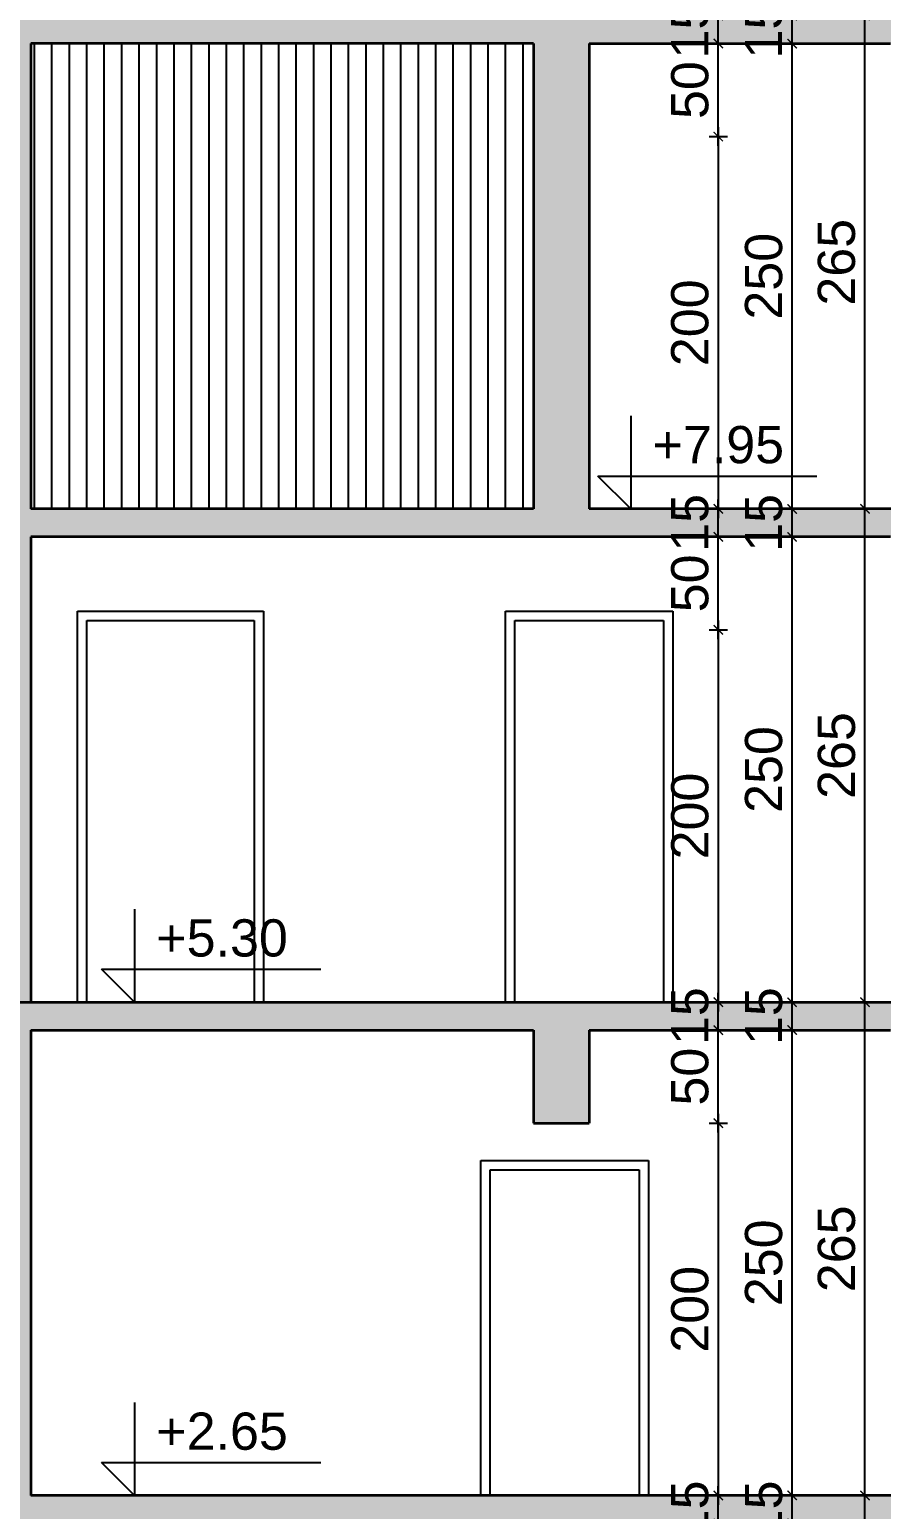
# Model space of a CAD drawing. Header units: inches. Extents: x -72385 to 39588, y -6525 to 66685.
# Drawn here: x 4188 to 4646, y 23883 to 24678 of the extents above; entities that cross this region are included whole.
import ezdxf

# ---------------------------------------------------------------- set-up
doc = ezdxf.new("R2010")
doc.units = ezdxf.units.IN
doc.header["$MEASUREMENT"] = 0
for name, color, linetype, lineweight in [('Надписи коти вътрешни', 252, 'Continuous', 25), ('Надписи нива', 252, 'Continuous', 25), ('Фасади Разрези дебело', 7, 'Continuous', 35), ('Фасади Разрези тънко', 253, 'Continuous', 25), ('Щрих стени', 254, 'Continuous', 25)]:
    doc.layers.add(name, color=color, linetype=linetype, lineweight=lineweight)
doc.styles.add('Arial Regular', font='arial.ttf')
doc.styles.get("Standard").update_dxf_attribs({"font": 'arial.ttf'})
doc.dimstyles.new('Annotative', dxfattribs={"dimscale": 0, "dimtxt": 20, "dimasz": 5, "dimexe": 5, "dimexo": 5, "dimgap": 5, "dimtad": 1, "dimdec": 0, "dimzin": 0, "dimdsep": 46, "dimtxsty": 'Standard', "dimblk": 'ARCHTICK', "dimcen": 5, "dimdle": 5, "dimadec": 0, "dimazin": 0, "dimtfac": 1, "dimtdec": 0, "dimtofl": 0, "dimtmove": 0, "dimatfit": 3, "dimldrblk": 'ARCHTICK', "dimfxl": 5, "dimfxlon": 1, "dimtolj": 1, "dimtzin": 0, "dimarcsym": 1})

# ---------------------------------------------------------------- blocks, each defined once
blk = doc.blocks.new('_ArchTick')
at = {"color": 0, "linetype": 'ByBlock', "const_width": 0.15}
blk.add_lwpolyline([(-0.5, -0.5), (0.5, 0.5)], dxfattribs=at)
blk = doc.blocks.new('*D4822')
at = {"layer": 'Defpoints', "color": 0, "ltscale": 10, "transparency": 16777216}
for p in [(4522.14, 24155.92), (4558.02, 24155.92), (4488.68, 24140.92)]:
    blk.add_point(p, dxfattribs=at)
at = {"layer": 'Надписи коти вътрешни', "color": 0, "lineweight": -2, "ltscale": 10, "transparency": 16777216}
for p, q in [((4558.02, 24135.92), (4558.02, 24160.92)), ((4553.02, 24155.92), (4563.02, 24155.92)), ((4553.02, 24140.92), (4563.02, 24140.92))]:
    blk.add_line(p, q, dxfattribs=at)
at = {"layer": 'Надписи коти вътрешни', "color": 0, "lineweight": -2, "ltscale": 10, "transparency": 16777216, "xscale": 5, "yscale": 5, "zscale": 5}
for p, rotation in [((4558.02, 24155.92), 90), ((4558.02, 24140.92), 270)]:
    blk.add_blockref('_ArchTick', p, dxfattribs=dict(at, rotation=rotation))
at = {"layer": 'Надписи коти вътрешни', "color": 0, "ltscale": 10, "transparency": 16777216, "insert": (4542.81, 24148.42), "char_height": 20, "attachment_point": 5, "rotation": 90}
blk.add_mtext('\\A1;15', dxfattribs=at)
blk = doc.blocks.new('*D4821')
at = {"layer": 'Defpoints', "color": 0, "ltscale": 10, "transparency": 16777216}
for p in [(4488.68, 24140.92), (4558.02, 24140.92), (4488.68, 24090.92)]:
    blk.add_point(p, dxfattribs=at)
at = {"layer": 'Надписи коти вътрешни', "color": 0, "lineweight": -2, "ltscale": 10, "transparency": 16777216}
for p, q in [((4558.02, 24085.92), (4558.02, 24145.92)), ((4553.02, 24140.92), (4563.02, 24140.92)), ((4553.02, 24090.92), (4563.02, 24090.92))]:
    blk.add_line(p, q, dxfattribs=at)
at = {"layer": 'Надписи коти вътрешни', "color": 0, "lineweight": -2, "ltscale": 10, "transparency": 16777216, "xscale": 5, "yscale": 5, "zscale": 5}
for p, rotation in [((4558.02, 24140.92), 90), ((4558.02, 24090.92), 270)]:
    blk.add_blockref('_ArchTick', p, dxfattribs=dict(at, rotation=rotation))
at = {"layer": 'Надписи коти вътрешни', "color": 0, "ltscale": 10, "transparency": 16777216, "insert": (4542.81, 24115.92), "char_height": 20, "attachment_point": 5, "rotation": 90}
blk.add_mtext('\\A1;50', dxfattribs=at)
blk = doc.blocks.new('*D4820')
at = {"layer": 'Defpoints', "color": 0, "ltscale": 10, "transparency": 16777216}
for p in [(4488.68, 24090.92), (4480.07, 23890.92), (4558.02, 23890.92)]:
    blk.add_point(p, dxfattribs=at)
at = {"layer": 'Надписи коти вътрешни', "color": 0, "lineweight": -2, "ltscale": 10, "transparency": 16777216}
for p, q in [((4553.02, 24090.92), (4563.02, 24090.92)), ((4558.02, 24095.92), (4558.02, 23885.92)), ((4553.02, 23890.92), (4563.02, 23890.92))]:
    blk.add_line(p, q, dxfattribs=at)
at = {"layer": 'Надписи коти вътрешни', "color": 0, "lineweight": -2, "ltscale": 10, "transparency": 16777216, "xscale": 5, "yscale": 5, "zscale": 5}
for p, rotation in [((4558.02, 24090.92), 90), ((4558.02, 23890.92), 270)]:
    blk.add_blockref('_ArchTick', p, dxfattribs=dict(at, rotation=rotation))
at = {"layer": 'Надписи коти вътрешни', "color": 0, "ltscale": 10, "transparency": 16777216, "insert": (4542.81, 23990.92), "char_height": 20, "attachment_point": 5, "rotation": 90}
blk.add_mtext('\\A1;200', dxfattribs=at)
blk = doc.blocks.new('*D4817')
at = {"layer": 'Defpoints', "color": 0, "ltscale": 10, "transparency": 16777216}
for p in [(4488.68, 24140.92), (4597.69, 24140.92), (4485.17, 23890.92)]:
    blk.add_point(p, dxfattribs=at)
at = {"layer": 'Надписи коти вътрешни', "color": 0, "lineweight": -2, "ltscale": 10, "transparency": 16777216}
for p, q in [((4597.69, 23885.92), (4597.69, 24145.92)), ((4592.69, 24140.92), (4602.69, 24140.92)), ((4592.69, 23890.92), (4602.69, 23890.92))]:
    blk.add_line(p, q, dxfattribs=at)
at = {"layer": 'Надписи коти вътрешни', "color": 0, "lineweight": -2, "ltscale": 10, "transparency": 16777216, "xscale": 5, "yscale": 5, "zscale": 5}
for p, rotation in [((4597.69, 24140.92), 90), ((4597.69, 23890.92), 270)]:
    blk.add_blockref('_ArchTick', p, dxfattribs=dict(at, rotation=rotation))
at = {"layer": 'Надписи коти вътрешни', "color": 0, "ltscale": 10, "transparency": 16777216, "insert": (4582.47, 24015.92), "char_height": 20, "attachment_point": 5, "rotation": 90}
blk.add_mtext('\\A1;250', dxfattribs=at)
blk = doc.blocks.new('*D4816')
at = {"layer": 'Defpoints', "color": 0, "ltscale": 10, "transparency": 16777216}
for p in [(4485.17, 24155.92), (4597.69, 24155.92), (4488.68, 24140.92)]:
    blk.add_point(p, dxfattribs=at)
at = {"layer": 'Надписи коти вътрешни', "color": 0, "lineweight": -2, "ltscale": 10, "transparency": 16777216}
for p, q in [((4597.69, 24135.92), (4597.69, 24160.92)), ((4592.69, 24155.92), (4602.69, 24155.92)), ((4592.69, 24140.92), (4602.69, 24140.92))]:
    blk.add_line(p, q, dxfattribs=at)
at = {"layer": 'Надписи коти вътрешни', "color": 0, "lineweight": -2, "ltscale": 10, "transparency": 16777216, "xscale": 5, "yscale": 5, "zscale": 5}
for p, rotation in [((4597.69, 24155.92), 90), ((4597.69, 24140.92), 270)]:
    blk.add_blockref('_ArchTick', p, dxfattribs=dict(at, rotation=rotation))
at = {"layer": 'Надписи коти вътрешни', "color": 0, "ltscale": 10, "transparency": 16777216, "insert": (4582.47, 24148.42), "char_height": 20, "attachment_point": 5, "rotation": 90}
blk.add_mtext('\\A1;15', dxfattribs=at)
blk = doc.blocks.new('*D4815')
at = {"layer": 'Defpoints', "color": 0, "ltscale": 10, "transparency": 16777216}
for p in [(4468.38, 24155.92), (4636.82, 24155.92), (4485.17, 23890.92)]:
    blk.add_point(p, dxfattribs=at)
at = {"layer": 'Надписи коти вътрешни', "color": 0, "lineweight": -2, "ltscale": 10, "transparency": 16777216}
for p, q in [((4636.82, 23885.92), (4636.82, 24160.92)), ((4631.82, 24155.92), (4641.82, 24155.92)), ((4631.82, 23890.92), (4641.82, 23890.92))]:
    blk.add_line(p, q, dxfattribs=at)
at = {"layer": 'Надписи коти вътрешни', "color": 0, "lineweight": -2, "ltscale": 10, "transparency": 16777216, "xscale": 5, "yscale": 5, "zscale": 5}
for p, rotation in [((4636.82, 24155.92), 90), ((4636.82, 23890.92), 270)]:
    blk.add_blockref('_ArchTick', p, dxfattribs=dict(at, rotation=rotation))
at = {"layer": 'Надписи коти вътрешни', "color": 0, "ltscale": 10, "transparency": 16777216, "insert": (4621.61, 24023.42), "char_height": 20, "attachment_point": 5, "rotation": 90}
blk.add_mtext('\\A1;265', dxfattribs=at)
blk = doc.blocks.new('*D4811')
at = {"layer": 'Defpoints', "color": 0, "ltscale": 10, "transparency": 16777216}
for p in [(4522.14, 23890.92), (4558.02, 23890.92), (4488.68, 23875.92)]:
    blk.add_point(p, dxfattribs=at)
at = {"layer": 'Надписи коти вътрешни', "color": 0, "lineweight": -2, "ltscale": 10, "transparency": 16777216}
for p, q in [((4553.02, 23890.92), (4563.02, 23890.92)), ((4558.02, 23870.92), (4558.02, 23895.92)), ((4553.02, 23875.92), (4563.02, 23875.92))]:
    blk.add_line(p, q, dxfattribs=at)
at = {"layer": 'Надписи коти вътрешни', "color": 0, "lineweight": -2, "ltscale": 10, "transparency": 16777216, "xscale": 5, "yscale": 5, "zscale": 5}
for p, rotation in [((4558.02, 23890.92), 90), ((4558.02, 23875.92), 270)]:
    blk.add_blockref('_ArchTick', p, dxfattribs=dict(at, rotation=rotation))
at = {"layer": 'Надписи коти вътрешни', "color": 0, "ltscale": 10, "transparency": 16777216, "insert": (4542.81, 23883.42), "char_height": 20, "attachment_point": 5, "rotation": 90}
blk.add_mtext('\\A1;15', dxfattribs=at)
blk = doc.blocks.new('*D4807')
at = {"layer": 'Defpoints', "color": 0, "ltscale": 10, "transparency": 16777216}
for p in [(4485.17, 23890.92), (4597.69, 23890.92), (4488.68, 23875.92)]:
    blk.add_point(p, dxfattribs=at)
at = {"layer": 'Надписи коти вътрешни', "color": 0, "lineweight": -2, "ltscale": 10, "transparency": 16777216}
for p, q in [((4592.69, 23890.92), (4602.69, 23890.92)), ((4597.69, 23870.92), (4597.69, 23895.92)), ((4592.69, 23875.92), (4602.69, 23875.92))]:
    blk.add_line(p, q, dxfattribs=at)
at = {"layer": 'Надписи коти вътрешни', "color": 0, "lineweight": -2, "ltscale": 10, "transparency": 16777216, "xscale": 5, "yscale": 5, "zscale": 5}
for p, rotation in [((4597.69, 23890.92), 90), ((4597.69, 23875.92), 270)]:
    blk.add_blockref('_ArchTick', p, dxfattribs=dict(at, rotation=rotation))
at = {"layer": 'Надписи коти вътрешни', "color": 0, "ltscale": 10, "transparency": 16777216, "insert": (4582.47, 23883.42), "char_height": 20, "attachment_point": 5, "rotation": 90}
blk.add_mtext('\\A1;15', dxfattribs=at)
blk = doc.blocks.new('*D4806')
at = {"layer": 'Defpoints', "color": 0, "ltscale": 10, "transparency": 16777216}
for p in [(4468.38, 23890.92), (4636.82, 23890.92), (4485.17, 23625.92)]:
    blk.add_point(p, dxfattribs=at)
at = {"layer": 'Надписи коти вътрешни', "color": 0, "lineweight": -2, "ltscale": 10, "transparency": 16777216}
for p, q in [((4631.82, 23890.92), (4641.82, 23890.92)), ((4636.82, 23620.92), (4636.82, 23895.92)), ((4631.82, 23625.92), (4641.82, 23625.92))]:
    blk.add_line(p, q, dxfattribs=at)
at = {"layer": 'Надписи коти вътрешни', "color": 0, "lineweight": -2, "ltscale": 10, "transparency": 16777216, "xscale": 5, "yscale": 5, "zscale": 5}
for p, rotation in [((4636.82, 23890.92), 90), ((4636.82, 23625.92), 270)]:
    blk.add_blockref('_ArchTick', p, dxfattribs=dict(at, rotation=rotation))
at = {"layer": 'Надписи коти вътрешни', "color": 0, "ltscale": 10, "transparency": 16777216, "insert": (4621.61, 23758.42), "char_height": 20, "attachment_point": 5, "rotation": 90}
blk.add_mtext('\\A1;265', dxfattribs=at)
blk = doc.blocks.new('*D4805')
at = {"layer": 'Defpoints', "color": 0, "ltscale": 10, "transparency": 16777216}
for p in [(4522.14, 24420.92), (4558.02, 24420.92), (4488.68, 24405.92)]:
    blk.add_point(p, dxfattribs=at)
at = {"layer": 'Надписи коти вътрешни', "color": 0, "lineweight": -2, "ltscale": 10, "transparency": 16777216}
for p, q in [((4558.02, 24400.92), (4558.02, 24425.92)), ((4553.02, 24420.92), (4563.02, 24420.92)), ((4553.02, 24405.92), (4563.02, 24405.92))]:
    blk.add_line(p, q, dxfattribs=at)
at = {"layer": 'Надписи коти вътрешни', "color": 0, "lineweight": -2, "ltscale": 10, "transparency": 16777216, "xscale": 5, "yscale": 5, "zscale": 5}
for p, rotation in [((4558.02, 24420.92), 90), ((4558.02, 24405.92), 270)]:
    blk.add_blockref('_ArchTick', p, dxfattribs=dict(at, rotation=rotation))
at = {"layer": 'Надписи коти вътрешни', "color": 0, "ltscale": 10, "transparency": 16777216, "insert": (4542.81, 24413.42), "char_height": 20, "attachment_point": 5, "rotation": 90}
blk.add_mtext('\\A1;15', dxfattribs=at)
blk = doc.blocks.new('*D4804')
at = {"layer": 'Defpoints', "color": 0, "ltscale": 10, "transparency": 16777216}
for p in [(4488.68, 24405.92), (4558.02, 24405.92), (4488.68, 24355.92)]:
    blk.add_point(p, dxfattribs=at)
at = {"layer": 'Надписи коти вътрешни', "color": 0, "lineweight": -2, "ltscale": 10, "transparency": 16777216}
for p, q in [((4558.02, 24350.92), (4558.02, 24410.92)), ((4553.02, 24405.92), (4563.02, 24405.92)), ((4553.02, 24355.92), (4563.02, 24355.92))]:
    blk.add_line(p, q, dxfattribs=at)
at = {"layer": 'Надписи коти вътрешни', "color": 0, "lineweight": -2, "ltscale": 10, "transparency": 16777216, "xscale": 5, "yscale": 5, "zscale": 5}
for p, rotation in [((4558.02, 24405.92), 90), ((4558.02, 24355.92), 270)]:
    blk.add_blockref('_ArchTick', p, dxfattribs=dict(at, rotation=rotation))
at = {"layer": 'Надписи коти вътрешни', "color": 0, "ltscale": 10, "transparency": 16777216, "insert": (4542.81, 24380.92), "char_height": 20, "attachment_point": 5, "rotation": 90}
blk.add_mtext('\\A1;50', dxfattribs=at)
blk = doc.blocks.new('*D4803')
at = {"layer": 'Defpoints', "color": 0, "ltscale": 10, "transparency": 16777216}
for p in [(4488.68, 24355.92), (4480.07, 24155.92), (4558.02, 24155.92)]:
    blk.add_point(p, dxfattribs=at)
at = {"layer": 'Надписи коти вътрешни', "color": 0, "lineweight": -2, "ltscale": 10, "transparency": 16777216}
for p, q in [((4558.02, 24360.92), (4558.02, 24150.92)), ((4553.02, 24355.92), (4563.02, 24355.92)), ((4553.02, 24155.92), (4563.02, 24155.92))]:
    blk.add_line(p, q, dxfattribs=at)
at = {"layer": 'Надписи коти вътрешни', "color": 0, "lineweight": -2, "ltscale": 10, "transparency": 16777216, "xscale": 5, "yscale": 5, "zscale": 5}
for p, rotation in [((4558.02, 24355.92), 90), ((4558.02, 24155.92), 270)]:
    blk.add_blockref('_ArchTick', p, dxfattribs=dict(at, rotation=rotation))
at = {"layer": 'Надписи коти вътрешни', "color": 0, "ltscale": 10, "transparency": 16777216, "insert": (4542.81, 24255.92), "char_height": 20, "attachment_point": 5, "rotation": 90}
blk.add_mtext('\\A1;200', dxfattribs=at)
blk = doc.blocks.new('*D4802')
at = {"layer": 'Defpoints', "color": 0, "ltscale": 10, "transparency": 16777216}
for p in [(4488.68, 24405.92), (4597.69, 24405.92), (4485.17, 24155.92)]:
    blk.add_point(p, dxfattribs=at)
at = {"layer": 'Надписи коти вътрешни', "color": 0, "lineweight": -2, "ltscale": 10, "transparency": 16777216}
for p, q in [((4597.69, 24150.92), (4597.69, 24410.92)), ((4592.69, 24405.92), (4602.69, 24405.92)), ((4592.69, 24155.92), (4602.69, 24155.92))]:
    blk.add_line(p, q, dxfattribs=at)
at = {"layer": 'Надписи коти вътрешни', "color": 0, "lineweight": -2, "ltscale": 10, "transparency": 16777216, "xscale": 5, "yscale": 5, "zscale": 5}
for p, rotation in [((4597.69, 24405.92), 90), ((4597.69, 24155.92), 270)]:
    blk.add_blockref('_ArchTick', p, dxfattribs=dict(at, rotation=rotation))
at = {"layer": 'Надписи коти вътрешни', "color": 0, "ltscale": 10, "transparency": 16777216, "insert": (4582.47, 24280.92), "char_height": 20, "attachment_point": 5, "rotation": 90}
blk.add_mtext('\\A1;250', dxfattribs=at)
blk = doc.blocks.new('*D4801')
at = {"layer": 'Defpoints', "color": 0, "ltscale": 10, "transparency": 16777216}
for p in [(4485.17, 24420.92), (4597.69, 24420.92), (4488.68, 24405.92)]:
    blk.add_point(p, dxfattribs=at)
at = {"layer": 'Надписи коти вътрешни', "color": 0, "lineweight": -2, "ltscale": 10, "transparency": 16777216}
for p, q in [((4597.69, 24400.92), (4597.69, 24425.92)), ((4592.69, 24420.92), (4602.69, 24420.92)), ((4592.69, 24405.92), (4602.69, 24405.92))]:
    blk.add_line(p, q, dxfattribs=at)
at = {"layer": 'Надписи коти вътрешни', "color": 0, "lineweight": -2, "ltscale": 10, "transparency": 16777216, "xscale": 5, "yscale": 5, "zscale": 5}
for p, rotation in [((4597.69, 24420.92), 90), ((4597.69, 24405.92), 270)]:
    blk.add_blockref('_ArchTick', p, dxfattribs=dict(at, rotation=rotation))
at = {"layer": 'Надписи коти вътрешни', "color": 0, "ltscale": 10, "transparency": 16777216, "insert": (4582.47, 24413.42), "char_height": 20, "attachment_point": 5, "rotation": 90}
blk.add_mtext('\\A1;15', dxfattribs=at)
blk = doc.blocks.new('*D4800')
at = {"layer": 'Defpoints', "color": 0, "ltscale": 10, "transparency": 16777216}
for p in [(4468.38, 24420.92), (4636.82, 24420.92), (4485.17, 24155.92)]:
    blk.add_point(p, dxfattribs=at)
at = {"layer": 'Надписи коти вътрешни', "color": 0, "lineweight": -2, "ltscale": 10, "transparency": 16777216}
for p, q in [((4636.82, 24150.92), (4636.82, 24425.92)), ((4631.82, 24420.92), (4641.82, 24420.92)), ((4631.82, 24155.92), (4641.82, 24155.92))]:
    blk.add_line(p, q, dxfattribs=at)
at = {"layer": 'Надписи коти вътрешни', "color": 0, "lineweight": -2, "ltscale": 10, "transparency": 16777216, "xscale": 5, "yscale": 5, "zscale": 5}
for p, rotation in [((4636.82, 24420.92), 90), ((4636.82, 24155.92), 270)]:
    blk.add_blockref('_ArchTick', p, dxfattribs=dict(at, rotation=rotation))
at = {"layer": 'Надписи коти вътрешни', "color": 0, "ltscale": 10, "transparency": 16777216, "insert": (4621.61, 24288.42), "char_height": 20, "attachment_point": 5, "rotation": 90}
blk.add_mtext('\\A1;265', dxfattribs=at)
blk = doc.blocks.new('*D4799')
at = {"layer": 'Defpoints', "color": 0, "ltscale": 10, "transparency": 16777216}
for p in [(4522.14, 24685.92), (4558.02, 24685.92), (4488.68, 24670.92)]:
    blk.add_point(p, dxfattribs=at)
at = {"layer": 'Надписи коти вътрешни', "color": 0, "lineweight": -2, "ltscale": 10, "transparency": 16777216}
for p, q in [((4553.02, 24685.92), (4563.02, 24685.92)), ((4558.02, 24665.92), (4558.02, 24690.92)), ((4553.02, 24670.92), (4563.02, 24670.92))]:
    blk.add_line(p, q, dxfattribs=at)
at = {"layer": 'Надписи коти вътрешни', "color": 0, "lineweight": -2, "ltscale": 10, "transparency": 16777216, "xscale": 5, "yscale": 5, "zscale": 5}
for p, rotation in [((4558.02, 24685.92), 90), ((4558.02, 24670.92), 270)]:
    blk.add_blockref('_ArchTick', p, dxfattribs=dict(at, rotation=rotation))
at = {"layer": 'Надписи коти вътрешни', "color": 0, "ltscale": 10, "transparency": 16777216, "insert": (4542.81, 24678.42), "char_height": 20, "attachment_point": 5, "rotation": 90}
blk.add_mtext('\\A1;15', dxfattribs=at)
blk = doc.blocks.new('*D4798')
at = {"layer": 'Defpoints', "color": 0, "ltscale": 10, "transparency": 16777216}
for p in [(4488.68, 24670.92), (4558.02, 24670.92), (4488.68, 24620.92)]:
    blk.add_point(p, dxfattribs=at)
at = {"layer": 'Надписи коти вътрешни', "color": 0, "lineweight": -2, "ltscale": 10, "transparency": 16777216}
for p, q in [((4553.02, 24670.92), (4563.02, 24670.92)), ((4558.02, 24615.92), (4558.02, 24675.92)), ((4553.02, 24620.92), (4563.02, 24620.92))]:
    blk.add_line(p, q, dxfattribs=at)
at = {"layer": 'Надписи коти вътрешни', "color": 0, "lineweight": -2, "ltscale": 10, "transparency": 16777216, "xscale": 5, "yscale": 5, "zscale": 5}
for p, rotation in [((4558.02, 24670.92), 90), ((4558.02, 24620.92), 270)]:
    blk.add_blockref('_ArchTick', p, dxfattribs=dict(at, rotation=rotation))
at = {"layer": 'Надписи коти вътрешни', "color": 0, "ltscale": 10, "transparency": 16777216, "insert": (4542.81, 24645.92), "char_height": 20, "attachment_point": 5, "rotation": 90}
blk.add_mtext('\\A1;50', dxfattribs=at)
blk = doc.blocks.new('*D4797')
at = {"layer": 'Defpoints', "color": 0, "ltscale": 10, "transparency": 16777216}
for p in [(4488.68, 24620.92), (4480.07, 24420.92), (4558.02, 24420.92)]:
    blk.add_point(p, dxfattribs=at)
at = {"layer": 'Надписи коти вътрешни', "color": 0, "lineweight": -2, "ltscale": 10, "transparency": 16777216}
for p, q in [((4558.02, 24625.92), (4558.02, 24415.92)), ((4553.02, 24620.92), (4563.02, 24620.92)), ((4553.02, 24420.92), (4563.02, 24420.92))]:
    blk.add_line(p, q, dxfattribs=at)
at = {"layer": 'Надписи коти вътрешни', "color": 0, "lineweight": -2, "ltscale": 10, "transparency": 16777216, "xscale": 5, "yscale": 5, "zscale": 5}
for p, rotation in [((4558.02, 24620.92), 90), ((4558.02, 24420.92), 270)]:
    blk.add_blockref('_ArchTick', p, dxfattribs=dict(at, rotation=rotation))
at = {"layer": 'Надписи коти вътрешни', "color": 0, "ltscale": 10, "transparency": 16777216, "insert": (4542.81, 24520.92), "char_height": 20, "attachment_point": 5, "rotation": 90}
blk.add_mtext('\\A1;200', dxfattribs=at)
blk = doc.blocks.new('*D4796')
at = {"layer": 'Defpoints', "color": 0, "ltscale": 10, "transparency": 16777216}
for p in [(4488.68, 24670.92), (4597.69, 24670.92), (4485.17, 24420.92)]:
    blk.add_point(p, dxfattribs=at)
at = {"layer": 'Надписи коти вътрешни', "color": 0, "lineweight": -2, "ltscale": 10, "transparency": 16777216}
for p, q in [((4592.69, 24670.92), (4602.69, 24670.92)), ((4597.69, 24415.92), (4597.69, 24675.92)), ((4592.69, 24420.92), (4602.69, 24420.92))]:
    blk.add_line(p, q, dxfattribs=at)
at = {"layer": 'Надписи коти вътрешни', "color": 0, "lineweight": -2, "ltscale": 10, "transparency": 16777216, "xscale": 5, "yscale": 5, "zscale": 5}
for p, rotation in [((4597.69, 24670.92), 90), ((4597.69, 24420.92), 270)]:
    blk.add_blockref('_ArchTick', p, dxfattribs=dict(at, rotation=rotation))
at = {"layer": 'Надписи коти вътрешни', "color": 0, "ltscale": 10, "transparency": 16777216, "insert": (4582.47, 24545.92), "char_height": 20, "attachment_point": 5, "rotation": 90}
blk.add_mtext('\\A1;250', dxfattribs=at)
blk = doc.blocks.new('*D4795')
at = {"layer": 'Defpoints', "color": 0, "ltscale": 10, "transparency": 16777216}
for p in [(4485.17, 24685.92), (4597.69, 24685.92), (4488.68, 24670.92)]:
    blk.add_point(p, dxfattribs=at)
at = {"layer": 'Надписи коти вътрешни', "color": 0, "lineweight": -2, "ltscale": 10, "transparency": 16777216}
for p, q in [((4592.69, 24685.92), (4602.69, 24685.92)), ((4597.69, 24665.92), (4597.69, 24690.92)), ((4592.69, 24670.92), (4602.69, 24670.92))]:
    blk.add_line(p, q, dxfattribs=at)
at = {"layer": 'Надписи коти вътрешни', "color": 0, "lineweight": -2, "ltscale": 10, "transparency": 16777216, "xscale": 5, "yscale": 5, "zscale": 5}
for p, rotation in [((4597.69, 24685.92), 90), ((4597.69, 24670.92), 270)]:
    blk.add_blockref('_ArchTick', p, dxfattribs=dict(at, rotation=rotation))
at = {"layer": 'Надписи коти вътрешни', "color": 0, "ltscale": 10, "transparency": 16777216, "insert": (4582.47, 24678.42), "char_height": 20, "attachment_point": 5, "rotation": 90}
blk.add_mtext('\\A1;15', dxfattribs=at)
blk = doc.blocks.new('*D4794')
at = {"layer": 'Defpoints', "color": 0, "ltscale": 10, "transparency": 16777216}
for p in [(4468.38, 24685.92), (4636.82, 24685.92), (4485.17, 24420.92)]:
    blk.add_point(p, dxfattribs=at)
at = {"layer": 'Надписи коти вътрешни', "color": 0, "lineweight": -2, "ltscale": 10, "transparency": 16777216}
for p, q in [((4631.82, 24685.92), (4641.82, 24685.92)), ((4636.82, 24415.92), (4636.82, 24690.92)), ((4631.82, 24420.92), (4641.82, 24420.92))]:
    blk.add_line(p, q, dxfattribs=at)
at = {"layer": 'Надписи коти вътрешни', "color": 0, "lineweight": -2, "ltscale": 10, "transparency": 16777216, "xscale": 5, "yscale": 5, "zscale": 5}
for p, rotation in [((4636.82, 24685.92), 90), ((4636.82, 24420.92), 270)]:
    blk.add_blockref('_ArchTick', p, dxfattribs=dict(at, rotation=rotation))
at = {"layer": 'Надписи коти вътрешни', "color": 0, "ltscale": 10, "transparency": 16777216, "insert": (4621.61, 24553.42), "char_height": 20, "attachment_point": 5, "rotation": 90}
blk.add_mtext('\\A1;265', dxfattribs=at)

msp = doc.modelspace()

# ---------------------------------------------------------------- hatches: boundary and pattern name
at = {"layer": 'Щрих стени', "ltscale": 10}
h = msp.add_hatch(color=256, dxfattribs=at)
h.dxf.hatch_style = 1
h.paths.add_polyline_path([(1787.1, 24605.92), (2352.14, 24605.92), (2352.14, 24525.92), (2387.14, 24525.92), (2387.14, 24605.92), (2952.19, 24605.92), (2952.19, 24525.92), (2954.69, 24525.92), (2954.69, 24155.92), (2984.69, 24155.92), (2984.69, 24525.92), (2987.19, 24525.92), (2987.19, 24605.92), (3552.24, 24605.92), (3552.24, 24525.92), (3554.74, 24525.92), (3554.74, 24155.92), (3584.74, 24155.92), (3584.74, 24525.92), (3587.24, 24525.92), (3587.24, 24605.92), (4158.65, 24605.92), (4158.65, 24155.92), (4188.66, 24155.92), (4188.66, 24405.92), (4650.45, 24405.92), (4907.02, 24281), (5078.73, 24281), (5078.73, 24316), (5048.73, 24316), (5048.73, 24296), (4910.48, 24296), (4910.48, 24311.58), (4878.48, 24311.58), (4878.48, 24327.16), (4846.48, 24327.16), (4846.48, 24342.74), (4814.48, 24342.74), (4814.48, 24358.32), (4782.48, 24358.32), (4782.48, 24373.9), (4750.48, 24373.9), (4750.48, 24389.48), (4718.48, 24389.48), (4718.48, 24405.06), (4686.48, 24405.06), (4686.48, 24420.92), (4488.68, 24420.92), (4488.68, 24670.92), (4650.45, 24670.92), (4907.02, 24546), (5078.73, 24546), (5078.73, 24581), (5048.73, 24581), (5048.73, 24561), (4910.48, 24561), (4910.48, 24576.58), (4878.48, 24576.58), (4878.48, 24592.16), (4846.48, 24592.16), (4846.48, 24607.74), (4814.48, 24607.74), (4814.48, 24623.32), (4782.48, 24623.32), (4782.48, 24638.9), (4750.48, 24638.9), (4750.48, 24654.48), (4718.48, 24654.48), (4718.48, 24670.06), (4686.48, 24670.06), (4686.48, 24685.92), (-75.55, 24685.92), (-75.55, 24155.92), (-45.55, 24155.92), (-45.55, 24605.92), (526.99, 24605.92), (526.99, 24525.92), (557, 24525.92), (557, 24605.92), (1122.04, 24605.92), (1122.04, 24525.92), (1157.05, 24525.92), (1157.05, 24605.92), (1727.09, 24605.92), (1727.09, 24525.92), (1787.1, 24525.92)])
h.paths.add_polyline_path([(-45.55, 24620.92), (-45.55, 24670.92), (4158.65, 24670.92), (4158.65, 24620.92)], flags=16)
h.paths.add_polyline_path([(4188.66, 24670.92), (4458.68, 24670.92), (4458.68, 24420.92), (4188.66, 24420.92)], flags=16)
h.paths.add_polyline_path([(526.99, 24335.92), (511.99, 24335.92), (511.99, 24155.92), (526.99, 24155.92)], flags=17)
h.paths.add_polyline_path([(1727.09, 24335.92), (1712.09, 24335.92), (1712.09, 24155.92), (1727.09, 24155.92)], flags=17)
at = {"layer": 'Щрих стени', "ltscale": 10, "transparency": 33554610}
h = msp.add_hatch(dxfattribs=at)
h.set_pattern_fill('ANSI31', color=256, scale=75, angle=45)
h.paths.add_polyline_path([(4458.68, 24670.92), (4188.66, 24670.92), (4188.66, 24420.92), (4458.68, 24420.92)])
at = {"layer": 'Щрих стени', "ltscale": 10}
h = msp.add_hatch(color=256, dxfattribs=at)
h.dxf.hatch_style = 1
h.paths.add_polyline_path([(2387.14, 24075.92), (2952.19, 24075.92), (2952.19, 23995.92), (2954.69, 23995.92), (2954.69, 23625.92), (2984.69, 23625.92), (2984.69, 23995.92), (2987.19, 23995.92), (2987.19, 24075.92), (3544.74, 24075.92), (3544.74, 23625.92), (3549.74, 23625.92), (3549.74, 23995.92), (3587.24, 23995.92), (3587.24, 24075.92), (4158.65, 24075.92), (4158.65, 23625.92), (4188.66, 23625.92), (4188.66, 23875.92), (4619.48, 23875.92), (4619.48, 23855.92), (4649.48, 23855.92), (4649.48, 23876.4), (4907.02, 23751), (5043.74, 23751), (5043.74, 23580.92), (5078.73, 23580.92), (5078.73, 23766), (5093.73, 23766), (5093.73, 23786), (5048.73, 23786), (5048.73, 23766), (4910.48, 23766), (4910.48, 23781.58), (4878.48, 23781.58), (4878.48, 23797.16), (4846.48, 23797.16), (4846.48, 23812.74), (4814.48, 23812.74), (4814.48, 23828.32), (4782.48, 23828.32), (4782.48, 23843.9), (4750.48, 23843.9), (4750.48, 23859.48), (4718.48, 23859.48), (4718.48, 23875.06), (4686.48, 23875.06), (4686.48, 23890.92), (4188.66, 23890.92), (4188.66, 24140.92), (4458.68, 24140.92), (4458.68, 24090.92), (4488.68, 24090.92), (4488.68, 24140.92), (4650.45, 24140.92), (4907.02, 24016), (5078.73, 24016), (5078.73, 24051), (5048.73, 24051), (5048.73, 24031), (4910.48, 24031), (4910.48, 24046.58), (4878.48, 24046.58), (4878.48, 24062.16), (4846.48, 24062.16), (4846.48, 24077.74), (4814.48, 24077.74), (4814.48, 24093.32), (4782.48, 24093.32), (4782.48, 24108.9), (4750.48, 24108.9), (4750.48, 24124.48), (4718.48, 24124.48), (4718.48, 24140.06), (4686.48, 24140.06), (4686.48, 24155.92), (-75.55, 24155.92), (-75.55, 23625.92), (-45.55, 23625.92), (-45.55, 24075.92), (521.99, 24075.92), (521.99, 23995.92), (524.49, 23995.92), (524.49, 23625.92), (554.49, 23625.92), (554.49, 23995.92), (557, 23995.92), (557, 24075.92), (697.01, 24075.92), (697.01, 23625.92), (727.01, 23625.92), (727.01, 24075.92), (1122.04, 24075.92), (1122.04, 23995.92), (1157.05, 23995.92), (1157.05, 24075.92), (1327.06, 24075.92), (1327.06, 23625.92), (1357.06, 23625.92), (1357.06, 24075.92), (1722.09, 24075.92), (1722.09, 23995.92), (1739.59, 23995.92), (1739.59, 23625.92), (1769.59, 23625.92), (1769.59, 23995.92), (1787.1, 23995.92), (1787.1, 24075.92), (2344.64, 24075.92), (2344.64, 23995.92), (2387.14, 23995.92)])
h.paths.add_polyline_path([(-45.55, 24090.92), (-45.55, 24140.92), (4158.65, 24140.92), (4158.65, 24090.92)], flags=16)

# ---------------------------------------------------------------- linework, layer by layer
at = {"layer": 'Надписи нива', "ltscale": 10}
for p, q in [((4511.01, 24470.92), (4511.01, 24420.92)), ((4493.33, 24438.6), (4611.01, 24438.6)), ((4511.01, 24420.92), (4493.33, 24438.6)), ((4244.37, 24205.92), (4244.37, 24155.92)), ((4226.69, 24173.6), (4344.37, 24173.6)), ((4244.37, 24155.92), (4226.69, 24173.6)), ((4244.37, 23940.92), (4244.37, 23890.92)), ((4226.69, 23908.6), (4344.37, 23908.6)), ((4244.37, 23890.92), (4226.69, 23908.6))]:
    msp.add_line(p, q, dxfattribs=at)
at = {"layer": 'Фасади Разрези дебело', "ltscale": 10}
for p, q in [((4188.66, 24670.92), (4188.66, 24420.92)), ((4458.68, 24670.92), (4188.66, 24670.92)), ((4458.68, 24670.92), (4458.68, 24420.92)), ((4488.68, 24670.92), (4488.68, 24420.92)), ((4458.68, 24420.92), (4188.66, 24420.92)), ((4686.48, 24420.92), (4488.68, 24420.92)), ((4650.45, 24405.92), (4188.66, 24405.92)), ((4188.66, 24405.92), (4188.66, 24155.92)), ((4188.66, 24140.92), (4188.66, 23890.92)), ((4458.68, 24140.92), (4458.68, 24090.92)), ((4488.68, 24140.92), (4488.68, 24090.92)), ((4686.48, 23890.92), (4188.66, 23890.92))]:
    msp.add_line(p, q, dxfattribs=at)
at = {"layer": 'Фасади Разрези дебело', "ltscale": 10, "extrusion": (1.2091e-15, 1, -2.22045e-16)}
for p, q in [((4488.68, 24670.92), (4650.45, 24670.92)), ((-7023.62, 24155.92), (4686.48, 24155.92)), ((4188.66, 24140.92), (4458.68, 24140.92)), ((4488.68, 24140.92), (4650.45, 24140.92)), ((4458.68, 24090.92), (4488.68, 24090.92))]:
    msp.add_line(p, q, dxfattribs=at)
at = {"layer": 'Фасади Разрези тънко', "ltscale": 10}
for p, q in [((4213.66, 24155.92), (4213.66, 24365.92)), ((4213.66, 24365.92), (4313.66, 24365.92)), ((4218.66, 24155.92), (4218.66, 24360.92)), ((4218.66, 24360.92), (4308.66, 24360.92)), ((4308.66, 24360.92), (4308.66, 24155.92)), ((4313.66, 24365.92), (4313.66, 24155.92)), ((4443.66, 24155.92), (4443.66, 24365.92)), ((4443.66, 24365.92), (4533.66, 24365.92)), ((4448.66, 24155.92), (4448.66, 24360.92)), ((4448.66, 24360.92), (4528.66, 24360.92)), ((4528.66, 24360.92), (4528.66, 24155.92)), ((4533.66, 24365.92), (4533.66, 24155.92)), ((4430.43, 23890.92), (4430.43, 24070.92)), ((4430.43, 24070.92), (4520.43, 24070.92)), ((4435.43, 23890.92), (4435.43, 24065.92)), ((4435.43, 24065.92), (4515.43, 24065.92)), ((4515.43, 24065.92), (4515.43, 23890.92)), ((4520.43, 24070.92), (4520.43, 23890.92))]:
    msp.add_line(p, q, dxfattribs=at)

# ---------------------------------------------------------------- texts
at = {"layer": 'Надписи нива', "ltscale": 10, "char_height": 20, "width": 180.4891, "attachment_point": 1, "style": 'Arial Regular'}
for s, insert in [('+7.95', (4522.68, 24465.45)), ('+5.30', (4256.04, 24200.45)), ('+2.65', (4256.04, 23935.45))]:
    msp.add_mtext(s, dxfattribs=dict(at, insert=insert))

# ---------------------------------------------------------------- dimensions: what is measured, and where the dimension line sits
at = {"layer": 'Надписи коти вътрешни', "ltscale": 10}
for base, p1, p2, picture, middle in [((4597.69, 24685.92), (4488.68, 24670.92), (4485.17, 24685.92), '*D4795', (4597.69, 24678.42)), ((4558.02, 24685.92), (4488.68, 24670.92), (4522.14, 24685.92), '*D4799', (4558.02, 24678.42)), ((4597.69, 24420.92), (4488.68, 24405.92), (4485.17, 24420.92), '*D4801', (4597.69, 24413.42)), ((4558.02, 24420.92), (4488.68, 24405.92), (4522.14, 24420.92), '*D4805', (4558.02, 24413.42)), ((4597.69, 24155.92), (4488.68, 24140.92), (4485.17, 24155.92), '*D4816', (4597.69, 24148.42)), ((4558.02, 24155.92), (4488.68, 24140.92), (4522.14, 24155.92), '*D4822', (4558.02, 24148.42)), ((4597.69, 23890.92), (4488.68, 23875.92), (4485.17, 23890.92), '*D4807', (4597.69, 23883.42)), ((4558.02, 23890.92), (4488.68, 23875.92), (4522.14, 23890.92), '*D4811', (4558.02, 23883.42))]:
    dim = msp.add_linear_dim(base=base, p1=p1, p2=p2, angle=90, dimstyle='Annotative', override={"dimscale": 0, "dimtix": 0, "dimtofl": 0, "dimtmove": 0, "dimatfit": 3}, dxfattribs=at)
    dim.commit()
    dim.dimension.update_dxf_attribs({"geometry": picture, "text_midpoint": middle, "dimtype": 128})
for base, p1, p2, picture, middle in [((4636.82, 24685.92), (4485.17, 24420.92), (4468.38, 24685.92), '*D4794', (4621.61, 24553.42)), ((4597.69, 24670.92), (4485.17, 24420.92), (4488.68, 24670.92), '*D4796', (4582.47, 24545.92)), ((4558.02, 24670.92), (4488.68, 24620.92), (4488.68, 24670.92), '*D4798', (4542.81, 24645.92)), ((4558.02, 24420.92), (4488.68, 24620.92), (4480.07, 24420.92), '*D4797', (4542.81, 24520.92)), ((4636.82, 24420.92), (4485.17, 24155.92), (4468.38, 24420.92), '*D4800', (4621.61, 24288.42)), ((4597.69, 24405.92), (4485.17, 24155.92), (4488.68, 24405.92), '*D4802', (4582.47, 24280.92)), ((4558.02, 24405.92), (4488.68, 24355.92), (4488.68, 24405.92), '*D4804', (4542.81, 24380.92)), ((4558.02, 24155.92), (4488.68, 24355.92), (4480.07, 24155.92), '*D4803', (4542.81, 24255.92)), ((4636.82, 24155.92), (4485.17, 23890.92), (4468.38, 24155.92), '*D4815', (4621.61, 24023.42)), ((4597.69, 24140.92), (4485.17, 23890.92), (4488.68, 24140.92), '*D4817', (4582.47, 24015.92)), ((4558.02, 24140.92), (4488.68, 24090.92), (4488.68, 24140.92), '*D4821', (4542.81, 24115.92)), ((4558.02, 23890.92), (4488.68, 24090.92), (4480.07, 23890.92), '*D4820', (4542.81, 23990.92)), ((4636.82, 23890.92), (4485.17, 23625.92), (4468.38, 23890.92), '*D4806', (4621.61, 23758.42))]:
    dim = msp.add_linear_dim(base=base, p1=p1, p2=p2, angle=90, dimstyle='Annotative', override={"dimscale": 0, "dimtix": 0, "dimtofl": 0, "dimtmove": 0, "dimatfit": 3}, dxfattribs=at)
    dim.commit()
    dim.dimension.update_dxf_attribs({"geometry": picture, "text_midpoint": middle})

doc.saveas('drawing.dxf')
